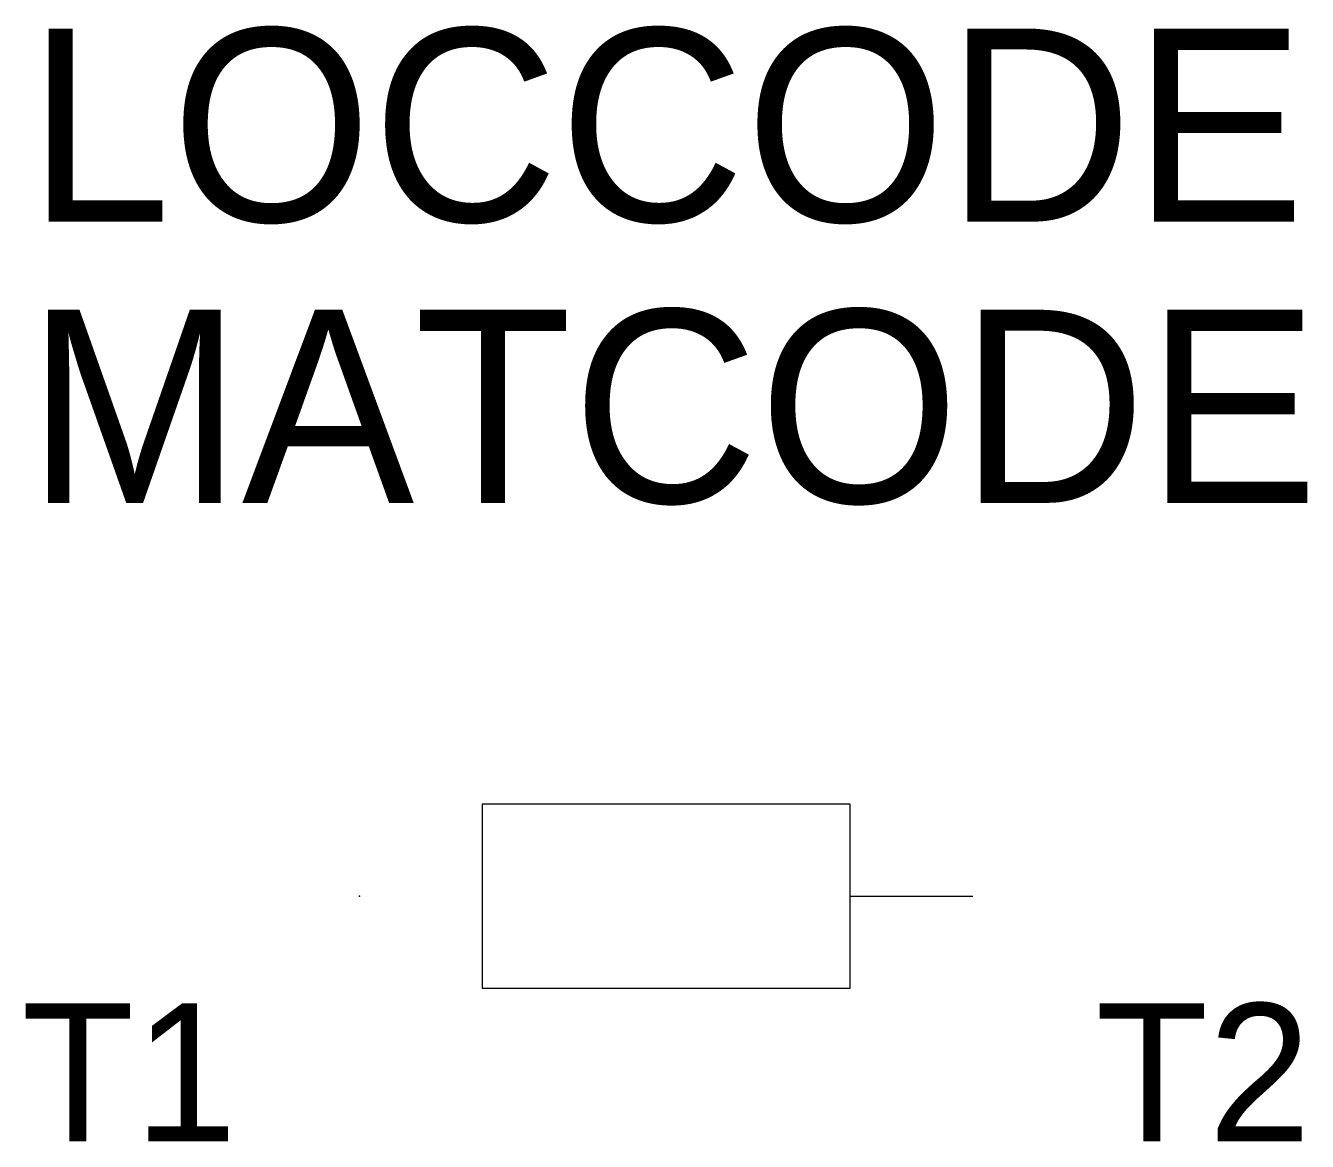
# Model space of a CAD drawing. Extents: x -10.4 to 10.5, y -4 to 14.2.
import ezdxf
from ezdxf.enums import TextEntityAlignment as Align

# ---------------------------------------------------------------- set-up
doc = ezdxf.new("R2010")
doc.units = 0
doc.layers.get('0').update_dxf_attribs({"linetype": 'CONTINUOUS'})
doc.layers.add('C', color=6, linetype='CONTINUOUS')
doc.layers.add('T2', color=1, linetype='CONTINUOUS')

msp = doc.modelspace()

# ---------------------------------------------------------------- linework, layer by layer
at = {"color": 0}
msp.add_line((3, 0), (5, 0), dxfattribs=at)
msp.add_lwpolyline([(3, -1.5), (3, 1.5), (-3, 1.5), (-3, -1.5)], close=True, dxfattribs=at)
msp.add_lwpolyline([(-5, 0, 0, 0, 0), (-2, 0, 0.75, 0, 0), (-1, 0, 0, 0, 0)], format="xyseb", dxfattribs=at)
at = {"layer": 'C', "color": 0}
msp.add_point((-5, 0), dxfattribs=at)

# ---------------------------------------------------------------- texts
at = {"color": 0, "linetype": 'CONTINUOUS'}
for tag, p in [('LOCCODE', (0, 11)), ('MATCODE', (0.104, 6.413))]:
    msp.add_attdef(tag, text='', height=3.15, dxfattribs=at).set_placement(p, align=Align.CENTER)
at = {"layer": 'T2', "color": 0, "linetype": 'CONTINUOUS'}
msp.add_attdef('T1', text='', height=2.25, dxfattribs=at).set_placement((-7, -4), align=Align.RIGHT)
msp.add_attdef('T2', (7, -4), '', height=2.25, dxfattribs=at)

doc.saveas('drawing.dxf')
